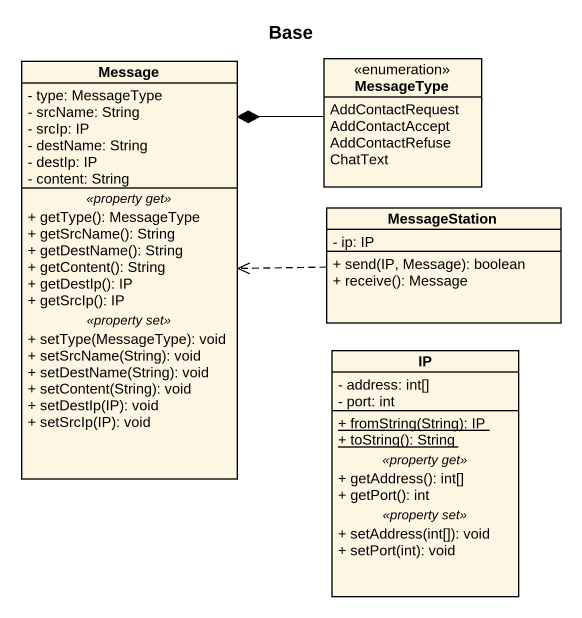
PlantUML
@startuml
title Base
hide circle
hide empty members
skinparam classAttributeIconSize 0
enum MessageType {
  AddContactRequest
  AddContactAccept
  AddContactRefuse
  ChatText
}
class Message {
  - type: MessageType
  - srcName: String
  - srcIp: IP
  - destName: String
  - destIp: IP
  - content: String
  .. <<property get>> ..
  + getType(): MessageType
  + getSrcName(): String
  + getDestName(): String
  + getContent(): String
  + getDestIp(): IP
  + getSrcIp(): IP
  .. <<property set>> ..
  + setType(MessageType): void
  + setSrcName(String): void
  + setDestName(String): void
  + setContent(String): void
  + setDestIp(IP): void
  + setSrcIp(IP): void
}
class MessageStation {
  - ip: IP
  + send(IP, Message): boolean
  + receive(): Message
}
class IP {
  - address: int[]
  - port: int
  --
  {static} + fromString(String): IP
  {static} + toString(): String
  .. <<property get>> ..
  + getAddress(): int[]
  + getPort(): int
  .. <<property set>> ..
  + setAddress(int[]): void
  + setPort(int): void
}
MessageType -left-* Message
MessageStation .left.> Message
@enduml
